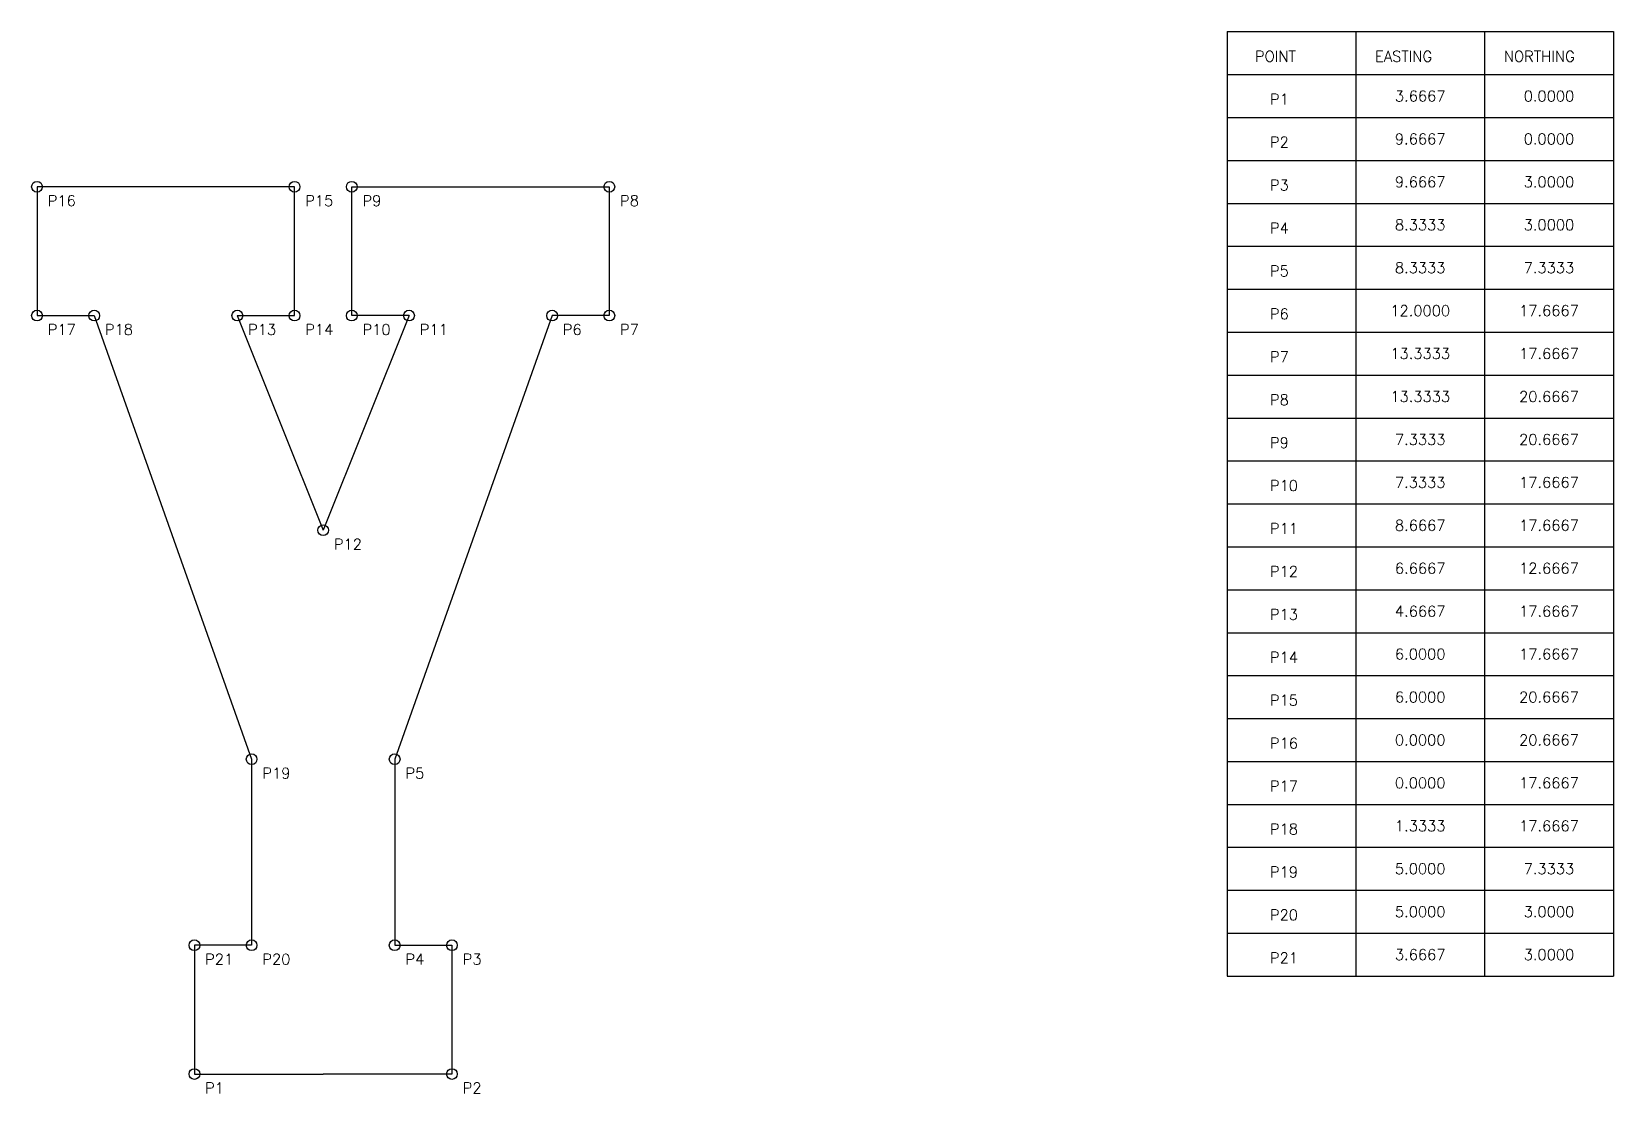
# Model space of a CAD drawing. Header units: inches. Extents: x -0.1 to 36.7, y -0.5 to 24.3.
import ezdxf
from ezdxf.enums import TextEntityAlignment as Align

# ---------------------------------------------------------------- set-up
doc = ezdxf.new("R2010")
doc.units = ezdxf.units.IN
doc.header["$MEASUREMENT"] = 0
doc.layers.add('LETTERE', color=7, linetype='Continuous')
doc.styles.add('romans', font='romans.shx', dxfattribs={"height": 0.25})

msp = doc.modelspace()

# ---------------------------------------------------------------- linework, layer by layer
for p, q in [((27.724, 24.281), (36.724, 24.281)), ((27.724, 24.281), (27.724, 21.281)), ((27.724, 24.281), (27.724, 2.281)), ((30.724, 24.281), (30.724, 21.281)), ((30.724, 24.281), (30.724, 2.281)), ((33.724, 24.281), (33.724, 21.281)), ((33.724, 24.281), (33.724, 2.281)), ((36.724, 24.281), (36.724, 21.281)), ((36.724, 24.281), (36.724, 2.281)), ((27.724, 23.281), (36.724, 23.281)), ((27.724, 22.281), (36.724, 22.281)), ((27.724, 21.281), (36.724, 21.281)), ((27.724, 20.281), (36.724, 20.281)), ((27.724, 19.281), (36.724, 19.281)), ((27.724, 18.281), (36.724, 18.281)), ((27.724, 17.281), (36.724, 17.281)), ((27.724, 16.281), (36.724, 16.281)), ((27.724, 15.281), (36.724, 15.281)), ((27.724, 14.281), (36.724, 14.281)), ((27.724, 13.281), (36.724, 13.281)), ((27.724, 12.281), (36.724, 12.281)), ((27.724, 11.281), (36.724, 11.281)), ((27.724, 10.281), (36.724, 10.281)), ((27.724, 9.281), (36.724, 9.281)), ((27.724, 8.281), (36.724, 8.281)), ((27.724, 7.281), (36.724, 7.281)), ((27.724, 6.281), (36.724, 6.281)), ((27.724, 5.281), (36.724, 5.281)), ((27.724, 4.281), (36.724, 4.281)), ((27.724, 3.281), (36.724, 3.281)), ((27.724, 2.281), (36.724, 2.281))]:
    msp.add_line(p, q)
at = {"color": 3}
for centre in [(0, 20.667), (6, 20.667), (7.333, 20.667), (13.333, 20.667), (0, 17.667), (1.333, 17.667), (4.667, 17.667), (6, 17.667), (7.333, 17.667), (8.667, 17.667), (12, 17.667), (13.333, 17.667), (6.667, 12.667), (5, 7.333), (8.333, 7.333), (3.667, 3), (5, 3), (8.333, 3), (9.667, 3), (3.667, 0), (9.667, 0)]:
    msp.add_circle(centre, 0.125, dxfattribs=at)
at = {"layer": 'LETTERE', "color": 1}
for points in [[(4.667, 17.667), (6, 17.667), (6, 20.667), (0, 20.667), (0, 17.667), (1.333, 17.667), (5, 7.333), (5, 3), (3.667, 3), (3.667, 0), (6.667, 0)], [(8.667, 17.667), (7.333, 17.667), (7.333, 20.667), (13.333, 20.667), (13.333, 17.667), (12, 17.667), (8.333, 7.333), (8.333, 3), (9.667, 3), (9.667, 0), (6.667, 0)], [(4.667, 17.667), (6.667, 12.667)], [(8.667, 17.667), (6.667, 12.667)]]:
    msp.add_lwpolyline(points, dxfattribs=at)

# ---------------------------------------------------------------- texts
at = {"style": 'romans'}
for s, p in [('POINT', (28.374, 23.581)), ('EASTING', (31.174, 23.581)), ('NORTHING', (34.174, 23.581)), ('P1', (28.724, 22.581)), ('P2', (28.724, 21.581)), ('P3', (28.724, 20.581)), ('P16', (0.25, 20.217)), ('P15', (6.25, 20.217)), ('P9', (7.583, 20.217)), ('P8', (13.583, 20.217)), ('P4', (28.724, 19.581)), ('P5', (28.724, 18.581)), ('P6', (28.724, 17.581)), ('P17', (0.25, 17.217)), ('P18', (1.583, 17.217)), ('P13', (4.917, 17.217)), ('P14', (6.25, 17.217)), ('P10', (7.583, 17.217)), ('P11', (8.917, 17.217)), ('P6', (12.25, 17.217)), ('P7', (13.583, 17.217)), ('P7', (28.724, 16.581)), ('P8', (28.724, 15.581)), ('P9', (28.724, 14.581)), ('P10', (28.724, 13.581)), ('P11', (28.724, 12.581)), ('P12', (6.917, 12.217)), ('P12', (28.724, 11.581)), ('P13', (28.724, 10.581)), ('P14', (28.724, 9.581)), ('P15', (28.724, 8.581)), ('P16', (28.724, 7.581)), ('P19', (5.25, 6.883)), ('P5', (8.583, 6.883)), ('P17', (28.724, 6.581)), ('P18', (28.724, 5.581)), ('P19', (28.724, 4.581)), ('P20', (28.724, 3.581)), ('P21', (3.917, 2.55)), ('P20', (5.25, 2.55)), ('P4', (8.583, 2.55)), ('P3', (9.917, 2.55)), ('P21', (28.724, 2.581)), ('P1', (3.917, -0.45)), ('P2', (9.917, -0.45))]:
    msp.add_text(s, height=0.25, dxfattribs=at).set_placement(p)
for s, p in [('3.6667', (32.224, 22.781)), ('0.0000', (35.224, 22.781)), ('9.6667', (32.224, 21.781)), ('0.0000', (35.224, 21.781)), ('9.6667', (32.224, 20.781)), ('3.0000', (35.224, 20.781)), ('8.3333', (32.224, 19.781)), ('3.0000', (35.224, 19.781)), ('8.3333', (32.224, 18.781)), ('7.3333', (35.224, 18.781)), ('12.0000', (32.224, 17.781)), ('17.6667', (35.224, 17.781)), ('13.3333', (32.224, 16.781)), ('17.6667', (35.224, 16.781)), ('13.3333', (32.224, 15.781)), ('20.6667', (35.224, 15.781)), ('7.3333', (32.224, 14.781)), ('20.6667', (35.224, 14.781)), ('7.3333', (32.224, 13.781)), ('17.6667', (35.224, 13.781)), ('8.6667', (32.224, 12.781)), ('17.6667', (35.224, 12.781)), ('6.6667', (32.224, 11.781)), ('12.6667', (35.224, 11.781)), ('4.6667', (32.224, 10.781)), ('17.6667', (35.224, 10.781)), ('6.0000', (32.224, 9.781)), ('17.6667', (35.224, 9.781)), ('6.0000', (32.224, 8.781)), ('20.6667', (35.224, 8.781)), ('0.0000', (32.224, 7.781)), ('20.6667', (35.224, 7.781)), ('0.0000', (32.224, 6.781)), ('17.6667', (35.224, 6.781)), ('1.3333', (32.224, 5.781)), ('17.6667', (35.224, 5.781)), ('5.0000', (32.224, 4.781)), ('7.3333', (35.224, 4.781)), ('5.0000', (32.224, 3.781)), ('3.0000', (35.224, 3.781)), ('3.6667', (32.224, 2.781)), ('3.0000', (35.224, 2.781))]:
    msp.add_text(s, height=0.25, dxfattribs=at).set_placement(p, align=Align.MIDDLE_CENTER)

doc.saveas('drawing.dxf')
